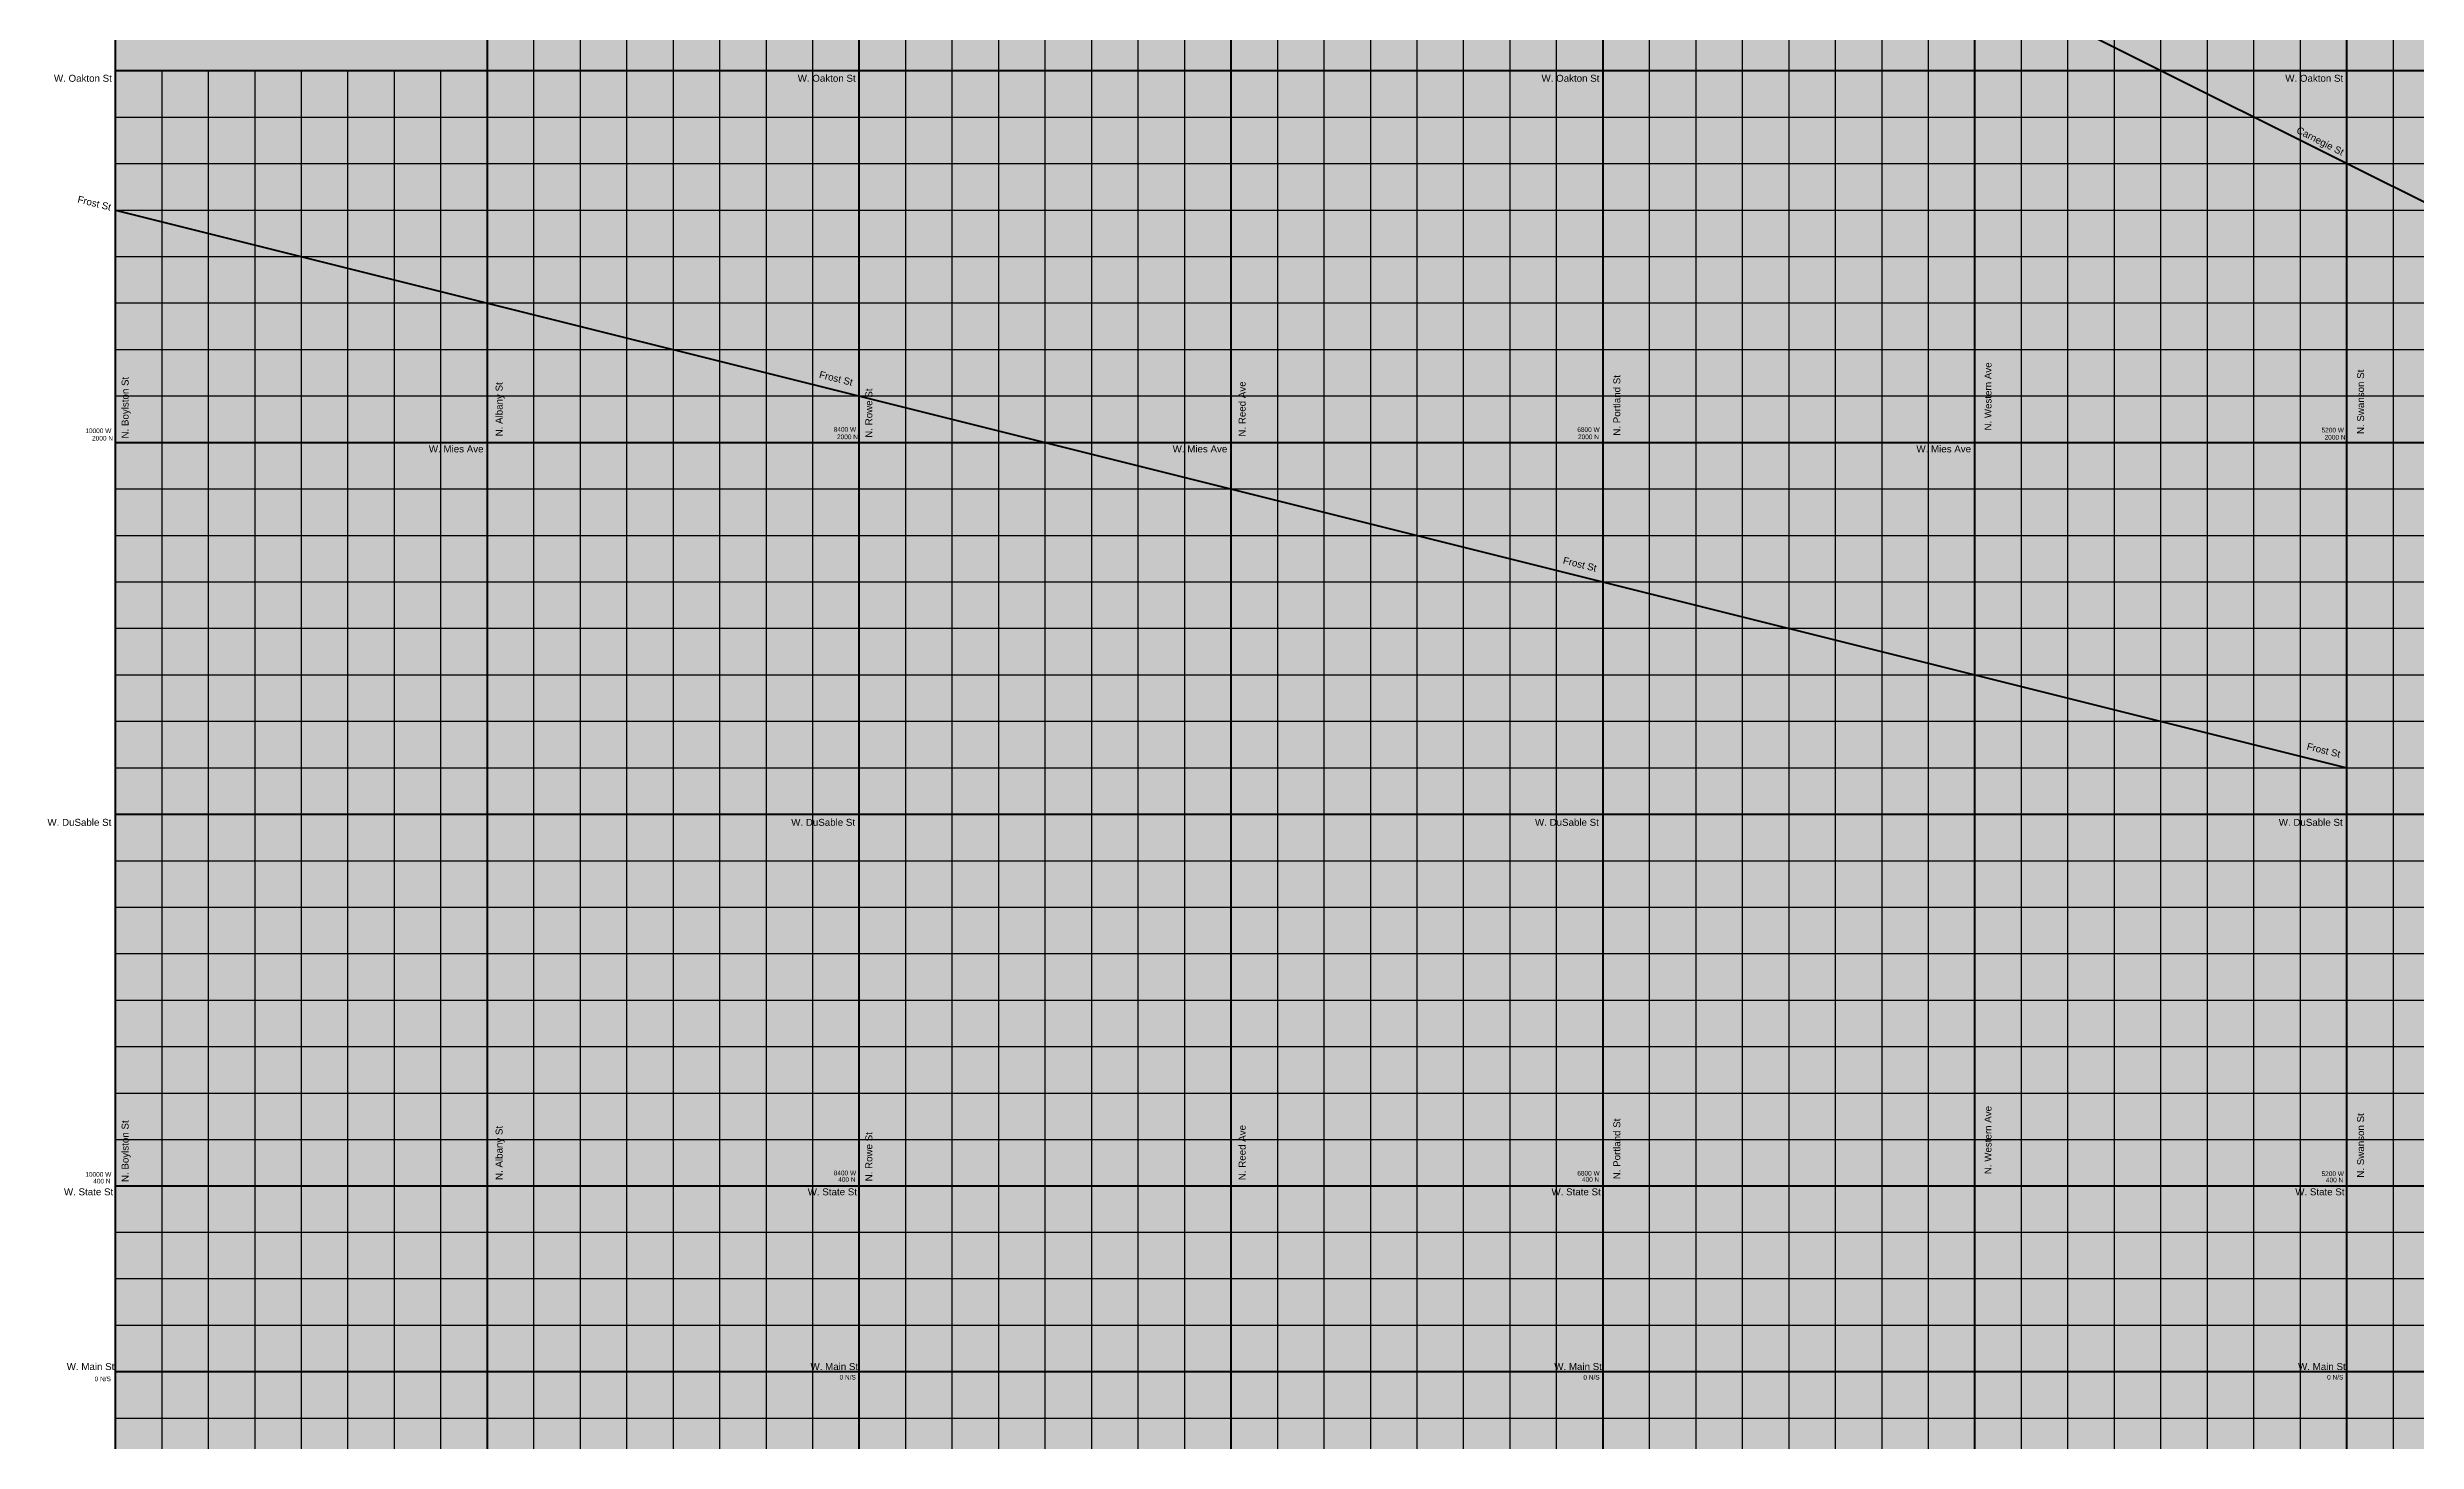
# Model space of a CAD drawing. Header units: inches. Extents: x -196 to 213, y -195 to 213.
# Drawn here: x -194.9 to -93, y 5 to 65 of the extents above; entities that cross this region are included whole.
import ezdxf

# ---------------------------------------------------------------- set-up
doc = ezdxf.new("R2010")
doc.units = ezdxf.units.IN
doc.header["$MEASUREMENT"] = 0
for name, color, linetype, lineweight in [('dia-major-st', 7, 'Continuous', 80), ('streets-major', 7, 'Continuous', 80), ('streets-minor', 7, 'Continuous', 30), ('text', 7, 'Continuous', 30), ('zone-industrial', 181, 'Continuous', 0), ('zone-mixed', 1, 'Continuous', 0)]:
    doc.layers.add(name, color=color, linetype=linetype, lineweight=lineweight)
doc.styles.get("Standard").update_dxf_attribs({"font": 'arial.ttf'})

msp = doc.modelspace()

# ---------------------------------------------------------------- hatches: boundary and pattern name
at = {"layer": 'zone-industrial', "transparency": 33554559}
h = msp.add_hatch(color=256, dxfattribs=at)
h.dxf.hatch_style = 1
h.paths.add_polyline_path([(112, 208), (48, 208), (48, 192), (48, 176), (112, 176)])
h.paths.add_polyline_path([(48, 208), (32, 208), (32, 192), (48, 192)])
h.paths.add_polyline_path([(-144, 208), (-160, 208), (-160, 192), (-144, 192)])
h.paths.add_polyline_path([(-160, 192), (-160, 208), (-192, 208), (-192, 144), (-160, 144)])
h.paths.add_polyline_path([(-176, 80), (-192, 80), (-192, 64), (-176, 64)])
h.paths.add_polyline_path([(-176, -160), (-192, -160), (-192, -176), (-176, -176)])
h.paths.add_polyline_path([(176, -176), (160, -176), (160, -192), (176, -192)])
at = {"layer": 'zone-mixed', "true_color": 0xf99006, "transparency": 33554559}
h = msp.add_hatch(color=30, dxfattribs=at)
h.dxf.hatch_style = 1
h.paths.add_polyline_path([(112, 176), (48, 176), (48, 192), (32, 192), (32, 208), (-144, 208), (-144, 192), (-160, 192), (-160, 144), (-192, 144), (-192, 80), (-176, 80), (-176, 64), (-192, 64), (-192, -160), (-176, -160), (-176, -176), (-192, -176), (-192, -192), (160, -192), (160, -176), (176, -176), (176, -192), (208, -192), (208, 80), (192, 80), (192, 96), (208, 96), (208, 112), (144, 112), (144, -128), (-128, -128), (-128, 144), (112, 144)])
at = {"layer": 'zone-mixed', "transparency": 33554559}
h = msp.add_hatch(color=210, dxfattribs=at)
h.dxf.hatch_style = 1
h.paths.add_polyline_path([(144, 112), (112, 112), (112, 144), (-128, 144), (-128, -128), (144, -128)])
h.paths.add_polyline_path([(-80, -80), (-80, 96), (96, 96), (96, -80)], flags=16)
h.paths.add_polyline_path([(-48, -48), (-48, 64), (64, 64), (64, -48)], flags=0)
h.paths.add_polyline_path([(-16, -16), (-16, 32), (32, 32), (32, -16)], flags=0)
h.paths.add_polyline_path([(-8, -6), (-8, 22), (0, 22), (0, 16), (16, 16), (16, 0), (0, 0), (0, -6)], flags=0)

# ---------------------------------------------------------------- linework, layer by layer
at = {"layer": 'dia-major-st'}
for p, q in [((0, 12), (-192, 108)), ((-192, 58), (-96, 34))]:
    msp.add_line(p, q, dxfattribs=at)
at = {"layer": 'streets-major'}
for p, q in [((-160, -192), (-160, 208)), ((-144, -192), (-144, 208)), ((-128, -192), (-128, 208)), ((-112, -192), (-112, 208)), ((-96, -192), (-96, 208)), ((-176, -192), (-176, 144)), ((-192, 8), (-192, 108)), ((-192, 64), (208, 64)), ((-192, 48), (208, 48)), ((-192, 32), (208, 32)), ((0, 16), (-192, 16)), ((0, 8), (-192, 8)), ((-192, -92), (-192, 8))]:
    msp.add_line(p, q, dxfattribs=at)
at = {"layer": 'streets-minor'}
for p, q in [((-142, -192), (-142, 208)), ((-140, -192), (-140, 208)), ((-138, -192), (-138, 208)), ((-136, -192), (-136, 208)), ((-134, -192), (-134, 208)), ((-132, -192), (-132, 208)), ((-130, -192), (-130, 208)), ((-126, -192), (-126, 208)), ((-124, -192), (-124, 208)), ((-122, -192), (-122, 208)), ((-120, -192), (-120, 208)), ((-118, -192), (-118, 208)), ((-116, -192), (-116, 208)), ((-114, -192), (-114, 208)), ((-110, -192), (-110, 208)), ((-108, -192), (-108, 208)), ((-106, -192), (-106, 208)), ((-104, -192), (-104, 208)), ((-102, -192), (-102, 208)), ((-100, -192), (-100, 208)), ((-98, -192), (-98, 208)), ((-94, -192), (-94, 208)), ((-158, -192), (-158, 192)), ((-156, -192), (-156, 192)), ((-154, -192), (-154, 192)), ((-152, -192), (-152, 192)), ((-150, -192), (-150, 192)), ((-148, -192), (-148, 192)), ((-146, -192), (-146, 192)), ((-174, -192), (-174, 144)), ((-172, -192), (-172, 144)), ((-170, -192), (-170, 144)), ((-168, -192), (-168, 144)), ((-166, -192), (-166, 144)), ((-164, -192), (-164, 144)), ((-162, -192), (-162, 144)), ((-190, -160), (-190, 64)), ((-188, -160), (-188, 64)), ((-186, -160), (-186, 64)), ((-184, -160), (-184, 64)), ((-182, -160), (-182, 64)), ((-180, -160), (-180, 64)), ((-178, -160), (-178, 64)), ((-192, 62), (208, 62)), ((-192, 60), (208, 60)), ((-192, 58), (208, 58)), ((-192, 56), (208, 56)), ((-192, 54), (208, 54)), ((-192, 52), (208, 52)), ((-192, 50), (208, 50)), ((-192, 46), (208, 46)), ((-192, 44), (208, 44)), ((-192, 42), (208, 42)), ((-192, 40), (208, 40)), ((-192, 38), (208, 38)), ((-192, 36), (208, 36)), ((-192, 34), (208, 34)), ((-192, 30), (208, 30)), ((-192, 28), (208, 28)), ((-192, 26), (208, 26)), ((-192, 24), (208, 24)), ((-192, 22), (208, 22)), ((-192, 20), (208, 20)), ((-192, 18), (208, 18)), ((0, 14), (-192, 14)), ((0, 12), (-192, 12)), ((0, 10), (-192, 10)), ((0, 6), (-192, 6))]:
    msp.add_line(p, q, dxfattribs=at)

# ---------------------------------------------------------------- texts
at = {"layer": 'text'}
for s, height, p in [('W. Oakton St', 0.3, (-194.65, 63.52)), ('W. Oakton St', 0.3, (-162.65, 63.52)), ('W. Oakton St', 0.3, (-130.65, 63.52)), ('W. Oakton St', 0.3, (-98.65, 63.52)), ('10000 W', 0.2, (-193.3, 48.4)), ('2000 N', 0.2, (-193.01, 48.08)), ('8400 W', 0.2, (-161.1, 48.46)), ('2000 N', 0.2, (-160.96, 48.14)), ('6800 W', 0.2, (-129.11, 48.45)), ('2000 N', 0.2, (-129.08, 48.14)), ('5200 W', 0.2, (-97.09, 48.43)), ('2000 N', 0.2, (-96.96, 48.12)), ('W. Mies Ave', 0.3, (-178.52, 47.57)), ('W. Mies Ave', 0.3, (-146.52, 47.57)), ('W. Mies Ave', 0.3, (-114.52, 47.57)), ('W. DuSable St', 0.3, (-194.93, 31.5)), ('W. DuSable St', 0.3, (-162.93, 31.5)), ('W. DuSable St', 0.3, (-130.93, 31.5)), ('W. DuSable St', 0.3, (-98.93, 31.5)), ('10000 W', 0.2, (-193.3, 16.4)), ('400 N', 0.2, (-192.96, 16.11)), ('8400 W', 0.2, (-161.1, 16.46)), ('400 N', 0.2, (-160.91, 16.18)), ('6800 W', 0.2, (-129.11, 16.45)), ('400 N', 0.2, (-128.91, 16.18)), ('5200 W', 0.2, (-97.09, 16.43)), ('400 N', 0.2, (-96.9, 16.16)), ('W. State St', 0.3, (-194.22, 15.6)), ('W. State St', 0.3, (-162.22, 15.6)), ('W. State St', 0.3, (-130.22, 15.6)), ('W. State St', 0.3, (-98.22, 15.6)), ('W. Main St', 0.3, (-194.1, 8.08)), ('W. Main St', 0.3, (-162.1, 8.08)), ('W. Main St', 0.3, (-130.1, 8.08)), ('W. Main St', 0.3, (-98.1, 8.08)), ('0 N/S', 0.2, (-192.9, 7.6)), ('0 N/S', 0.2, (-160.85, 7.67)), ('0 N/S', 0.2, (-128.85, 7.67)), ('0 N/S', 0.2, (-96.85, 7.67))]:
    msp.add_text(s, height=height, dxfattribs=at).set_placement(p)
for s, rotation, p in [('Carnegie St', 333, (-98.2, 61.34)), ('Frost St', 346, (-193.66, 58.33)), ('Frost St', 346, (-161.75, 50.79)), ('N. Western Ave', 90, (-111.29, 48.51)), ('N. Swanson St', 90, (-95.26, 48.36)), ('N. Boylston St', 90, (-191.44, 48.17)), ('N. Albany St', 90, (-175.35, 48.26)), ('N. Rowe St', 90, (-159.44, 48.2)), ('N. Reed Ave', 90, (-143.38, 48.25)), ('N. Portland St', 90, (-127.26, 48.29)), ('Frost St', 346, (-129.75, 42.79)), ('Frost St', 346, (-97.75, 34.79)), ('N. Western Ave', 90, (-111.29, 16.51)), ('N. Boylston St', 90, (-191.44, 16.17)), ('N. Albany St', 90, (-175.35, 16.26)), ('N. Reed Ave', 90, (-143.38, 16.25)), ('N. Portland St', 90, (-127.26, 16.29)), ('N. Swanson St', 90, (-95.26, 16.36)), ('N. Rowe St', 90, (-159.44, 16.2))]:
    msp.add_text(s, height=0.3, rotation=rotation, dxfattribs=at).set_placement(p)

doc.saveas('drawing.dxf')
